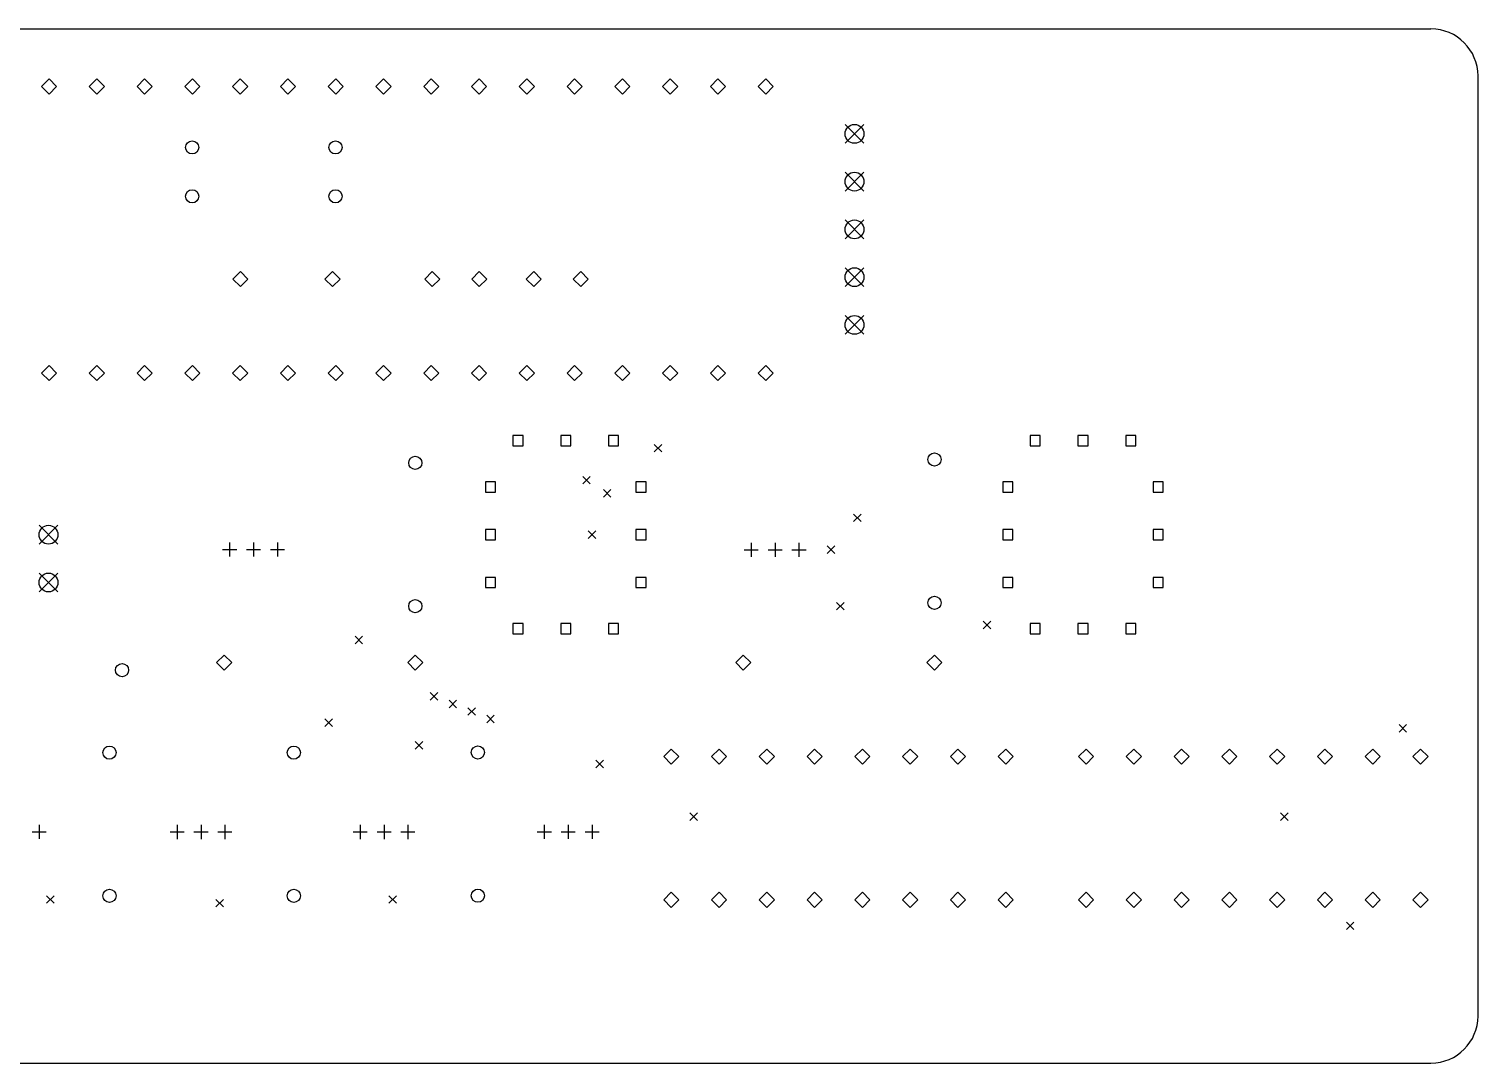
# Model space of a CAD drawing. Extents: x 2.9 to 8.93, y -5.83 to -2.73.
# Drawn here: x 5.9 to 8.933, y -4.894 to -2.728 of the extents above; entities that cross this region are included whole.
import ezdxf

# ---------------------------------------------------------------- set-up
doc = ezdxf.new("R2010")
doc.units = 0
doc.header["$MEASUREMENT"] = 0
doc.layers.add('BLACK', color=7, linetype='CONTINUOUS')

msp = doc.modelspace()

# ---------------------------------------------------------------- linework, layer by layer
at = {"layer": 'BLACK', "linetype": 'CONTINUOUS'}
for p, q in [((3.04724, -2.72835), (8.83465, -2.72835)), ((5.94213, -2.83307), (5.92638, -2.84882)), ((5.92638, -2.84882), (5.94213, -2.86457)), ((5.95787, -2.84882), (5.94213, -2.83307)), ((5.94213, -2.86457), (5.95787, -2.84882)), ((6.04213, -2.83307), (6.02638, -2.84882)), ((6.02638, -2.84882), (6.04213, -2.86457)), ((6.05787, -2.84882), (6.04213, -2.83307)), ((6.04213, -2.86457), (6.05787, -2.84882)), ((6.14213, -2.83307), (6.12638, -2.84882)), ((6.12638, -2.84882), (6.14213, -2.86457)), ((6.15787, -2.84882), (6.14213, -2.83307)), ((6.14213, -2.86457), (6.15787, -2.84882)), ((6.24213, -2.83307), (6.22638, -2.84882)), ((6.22638, -2.84882), (6.24213, -2.86457)), ((6.25787, -2.84882), (6.24213, -2.83307)), ((6.24213, -2.86457), (6.25787, -2.84882)), ((6.34213, -2.83307), (6.32638, -2.84882)), ((6.32638, -2.84882), (6.34213, -2.86457)), ((6.35787, -2.84882), (6.34213, -2.83307)), ((6.34213, -2.86457), (6.35787, -2.84882)), ((6.44213, -2.83307), (6.42638, -2.84882)), ((6.42638, -2.84882), (6.44213, -2.86457)), ((6.45787, -2.84882), (6.44213, -2.83307)), ((6.44213, -2.86457), (6.45787, -2.84882)), ((6.54213, -2.83307), (6.52638, -2.84882)), ((6.52638, -2.84882), (6.54213, -2.86457)), ((6.55787, -2.84882), (6.54213, -2.83307)), ((6.54213, -2.86457), (6.55787, -2.84882)), ((6.64213, -2.83307), (6.62638, -2.84882)), ((6.62638, -2.84882), (6.64213, -2.86457)), ((6.65787, -2.84882), (6.64213, -2.83307)), ((6.64213, -2.86457), (6.65787, -2.84882)), ((6.74213, -2.83307), (6.72638, -2.84882)), ((6.72638, -2.84882), (6.74213, -2.86457)), ((6.75787, -2.84882), (6.74213, -2.83307)), ((6.74213, -2.86457), (6.75787, -2.84882)), ((6.84213, -2.83307), (6.82638, -2.84882)), ((6.82638, -2.84882), (6.84213, -2.86457)), ((6.85787, -2.84882), (6.84213, -2.83307)), ((6.84213, -2.86457), (6.85787, -2.84882)), ((6.94213, -2.83307), (6.92638, -2.84882)), ((6.92638, -2.84882), (6.94213, -2.86457)), ((6.95787, -2.84882), (6.94213, -2.83307)), ((6.94213, -2.86457), (6.95787, -2.84882)), ((7.04213, -2.83307), (7.02638, -2.84882)), ((7.02638, -2.84882), (7.04213, -2.86457)), ((7.05787, -2.84882), (7.04213, -2.83307)), ((7.04213, -2.86457), (7.05787, -2.84882)), ((7.14213, -2.83307), (7.12638, -2.84882)), ((7.12638, -2.84882), (7.14213, -2.86457)), ((7.15787, -2.84882), (7.14213, -2.83307)), ((7.14213, -2.86457), (7.15787, -2.84882)), ((7.24213, -2.83307), (7.22638, -2.84882)), ((7.22638, -2.84882), (7.24213, -2.86457)), ((7.25787, -2.84882), (7.24213, -2.83307)), ((7.24213, -2.86457), (7.25787, -2.84882)), ((7.34213, -2.83307), (7.32638, -2.84882)), ((7.32638, -2.84882), (7.34213, -2.86457)), ((7.35787, -2.84882), (7.34213, -2.83307)), ((7.34213, -2.86457), (7.35787, -2.84882)), ((7.44213, -2.83307), (7.42638, -2.84882)), ((7.42638, -2.84882), (7.44213, -2.86457)), ((7.45787, -2.84882), (7.44213, -2.83307)), ((7.44213, -2.86457), (7.45787, -2.84882)), ((8.93307, -4.79528), (8.93307, -2.82677)), ((7.60827, -2.92835), (7.64764, -2.96772)), ((7.64764, -2.92835), (7.60827, -2.96772)), ((7.60827, -3.02835), (7.64764, -3.06772)), ((7.64764, -3.02835), (7.60827, -3.06772)), ((7.60827, -3.12835), (7.64764, -3.16772)), ((7.64764, -3.12835), (7.60827, -3.16772)), ((6.34252, -3.23622), (6.32677, -3.25197)), ((6.35827, -3.25197), (6.34252, -3.23622)), ((6.53543, -3.23622), (6.51969, -3.25197)), ((6.55118, -3.25197), (6.53543, -3.23622)), ((6.74409, -3.23622), (6.72835, -3.25197)), ((6.75984, -3.25197), (6.74409, -3.23622)), ((6.84252, -3.23622), (6.82677, -3.25197)), ((6.85827, -3.25197), (6.84252, -3.23622)), ((6.95669, -3.23622), (6.94094, -3.25197)), ((6.97244, -3.25197), (6.95669, -3.23622)), ((7.05512, -3.23622), (7.03937, -3.25197)), ((7.07087, -3.25197), (7.05512, -3.23622)), ((7.60827, -3.22835), (7.64764, -3.26772)), ((7.64764, -3.22835), (7.60827, -3.26772)), ((6.32677, -3.25197), (6.34252, -3.26772)), ((6.34252, -3.26772), (6.35827, -3.25197)), ((6.51969, -3.25197), (6.53543, -3.26772)), ((6.53543, -3.26772), (6.55118, -3.25197)), ((6.72835, -3.25197), (6.74409, -3.26772)), ((6.74409, -3.26772), (6.75984, -3.25197)), ((6.82677, -3.25197), (6.84252, -3.26772)), ((6.84252, -3.26772), (6.85827, -3.25197)), ((6.94094, -3.25197), (6.95669, -3.26772)), ((6.95669, -3.26772), (6.97244, -3.25197)), ((7.03937, -3.25197), (7.05512, -3.26772)), ((7.05512, -3.26772), (7.07087, -3.25197)), ((7.60827, -3.32835), (7.64764, -3.36772)), ((7.64764, -3.32835), (7.60827, -3.36772)), ((5.94213, -3.43307), (5.92638, -3.44882)), ((5.92638, -3.44882), (5.94213, -3.46457)), ((5.95787, -3.44882), (5.94213, -3.43307)), ((5.94213, -3.46457), (5.95787, -3.44882)), ((6.04213, -3.43307), (6.02638, -3.44882)), ((6.02638, -3.44882), (6.04213, -3.46457)), ((6.05787, -3.44882), (6.04213, -3.43307)), ((6.04213, -3.46457), (6.05787, -3.44882)), ((6.14213, -3.43307), (6.12638, -3.44882)), ((6.12638, -3.44882), (6.14213, -3.46457)), ((6.15787, -3.44882), (6.14213, -3.43307)), ((6.14213, -3.46457), (6.15787, -3.44882)), ((6.24213, -3.43307), (6.22638, -3.44882)), ((6.22638, -3.44882), (6.24213, -3.46457)), ((6.25787, -3.44882), (6.24213, -3.43307)), ((6.24213, -3.46457), (6.25787, -3.44882)), ((6.34213, -3.43307), (6.32638, -3.44882)), ((6.32638, -3.44882), (6.34213, -3.46457)), ((6.35787, -3.44882), (6.34213, -3.43307)), ((6.34213, -3.46457), (6.35787, -3.44882)), ((6.44213, -3.43307), (6.42638, -3.44882)), ((6.42638, -3.44882), (6.44213, -3.46457)), ((6.45787, -3.44882), (6.44213, -3.43307)), ((6.44213, -3.46457), (6.45787, -3.44882)), ((6.54213, -3.43307), (6.52638, -3.44882)), ((6.52638, -3.44882), (6.54213, -3.46457)), ((6.55787, -3.44882), (6.54213, -3.43307)), ((6.54213, -3.46457), (6.55787, -3.44882)), ((6.64213, -3.43307), (6.62638, -3.44882)), ((6.62638, -3.44882), (6.64213, -3.46457)), ((6.65787, -3.44882), (6.64213, -3.43307)), ((6.64213, -3.46457), (6.65787, -3.44882)), ((6.74213, -3.43307), (6.72638, -3.44882)), ((6.72638, -3.44882), (6.74213, -3.46457)), ((6.75787, -3.44882), (6.74213, -3.43307)), ((6.74213, -3.46457), (6.75787, -3.44882)), ((6.84213, -3.43307), (6.82638, -3.44882)), ((6.82638, -3.44882), (6.84213, -3.46457)), ((6.85787, -3.44882), (6.84213, -3.43307)), ((6.84213, -3.46457), (6.85787, -3.44882)), ((6.94213, -3.43307), (6.92638, -3.44882)), ((6.92638, -3.44882), (6.94213, -3.46457)), ((6.95787, -3.44882), (6.94213, -3.43307)), ((6.94213, -3.46457), (6.95787, -3.44882)), ((7.04213, -3.43307), (7.02638, -3.44882)), ((7.02638, -3.44882), (7.04213, -3.46457)), ((7.05787, -3.44882), (7.04213, -3.43307)), ((7.04213, -3.46457), (7.05787, -3.44882)), ((7.14213, -3.43307), (7.12638, -3.44882)), ((7.12638, -3.44882), (7.14213, -3.46457)), ((7.15787, -3.44882), (7.14213, -3.43307)), ((7.14213, -3.46457), (7.15787, -3.44882)), ((7.24213, -3.43307), (7.22638, -3.44882)), ((7.22638, -3.44882), (7.24213, -3.46457)), ((7.25787, -3.44882), (7.24213, -3.43307)), ((7.24213, -3.46457), (7.25787, -3.44882)), ((7.34213, -3.43307), (7.32638, -3.44882)), ((7.32638, -3.44882), (7.34213, -3.46457)), ((7.35787, -3.44882), (7.34213, -3.43307)), ((7.34213, -3.46457), (7.35787, -3.44882)), ((7.44213, -3.43307), (7.42638, -3.44882)), ((7.42638, -3.44882), (7.44213, -3.46457)), ((7.45787, -3.44882), (7.44213, -3.43307)), ((7.44213, -3.46457), (7.45787, -3.44882)), ((6.93423, -3.57994), (6.91302, -3.57994)), ((6.91302, -3.57994), (6.91302, -3.60116)), ((6.91302, -3.60116), (6.93423, -3.60116)), ((6.93423, -3.60116), (6.93423, -3.57994)), ((7.03423, -3.57994), (7.01302, -3.57994)), ((7.01302, -3.57994), (7.01302, -3.60116)), ((7.01302, -3.60116), (7.03423, -3.60116)), ((7.03423, -3.60116), (7.03423, -3.57994)), ((7.13423, -3.57994), (7.11302, -3.57994)), ((7.11302, -3.57994), (7.11302, -3.60116)), ((7.11302, -3.60116), (7.13423, -3.60116)), ((7.13423, -3.60116), (7.13423, -3.57994)), ((7.20866, -3.59843), (7.22441, -3.61417)), ((7.22441, -3.59843), (7.20866, -3.61417)), ((8.01691, -3.57994), (7.99569, -3.57994)), ((7.99569, -3.57994), (7.99569, -3.60116)), ((7.99569, -3.60116), (8.01691, -3.60116)), ((8.01691, -3.60116), (8.01691, -3.57994)), ((8.11691, -3.57994), (8.09569, -3.57994)), ((8.09569, -3.57994), (8.09569, -3.60116)), ((8.09569, -3.60116), (8.11691, -3.60116)), ((8.11691, -3.60116), (8.11691, -3.57994)), ((8.21691, -3.57994), (8.19569, -3.57994)), ((8.19569, -3.57994), (8.19569, -3.60116)), ((8.19569, -3.60116), (8.21691, -3.60116)), ((8.21691, -3.60116), (8.21691, -3.57994)), ((7.05906, -3.66535), (7.0748, -3.6811)), ((7.0748, -3.66535), (7.05906, -3.6811)), ((6.87675, -3.67679), (6.85554, -3.67679)), ((6.85554, -3.67679), (6.85554, -3.69801)), ((6.85554, -3.69801), (6.87675, -3.69801)), ((6.87675, -3.69801), (6.87675, -3.67679)), ((7.10236, -3.69291), (7.11811, -3.70866)), ((7.11811, -3.69291), (7.10236, -3.70866)), ((7.19171, -3.67679), (7.1705, -3.67679)), ((7.1705, -3.67679), (7.1705, -3.69801)), ((7.1705, -3.69801), (7.19171, -3.69801)), ((7.19171, -3.69801), (7.19171, -3.67679)), ((7.95943, -3.67679), (7.93821, -3.67679)), ((7.93821, -3.67679), (7.93821, -3.69801)), ((7.93821, -3.69801), (7.95943, -3.69801)), ((7.95943, -3.69801), (7.95943, -3.67679)), ((8.27439, -3.67679), (8.25317, -3.67679)), ((8.25317, -3.67679), (8.25317, -3.69801)), ((8.25317, -3.69801), (8.27439, -3.69801)), ((8.27439, -3.69801), (8.27439, -3.67679)), ((7.62598, -3.74409), (7.64173, -3.75984)), ((7.64173, -3.74409), (7.62598, -3.75984)), ((5.92126, -3.76772), (5.96063, -3.80709)), ((5.96063, -3.76772), (5.92126, -3.80709)), ((6.87675, -3.77679), (6.85554, -3.77679)), ((6.85554, -3.77679), (6.85554, -3.79801)), ((6.87675, -3.79801), (6.87675, -3.77679)), ((7.07087, -3.77953), (7.08661, -3.79528)), ((7.08661, -3.77953), (7.07087, -3.79528)), ((7.19171, -3.77679), (7.1705, -3.77679)), ((7.1705, -3.77679), (7.1705, -3.79801)), ((7.19171, -3.79801), (7.19171, -3.77679)), ((7.95943, -3.77679), (7.93821, -3.77679)), ((7.93821, -3.77679), (7.93821, -3.79801)), ((7.95943, -3.79801), (7.95943, -3.77679)), ((8.27439, -3.77679), (8.25317, -3.77679)), ((8.25317, -3.77679), (8.25317, -3.79801)), ((8.27439, -3.79801), (8.27439, -3.77679)), ((6.30531, -3.8185), (6.33484, -3.8185)), ((6.32008, -3.80374), (6.32008, -3.83327)), ((6.35531, -3.8185), (6.38484, -3.8185)), ((6.37008, -3.80374), (6.37008, -3.83327)), ((6.40531, -3.8185), (6.43484, -3.8185)), ((6.42008, -3.80374), (6.42008, -3.83327)), ((6.85554, -3.79801), (6.87675, -3.79801)), ((7.1705, -3.79801), (7.19171, -3.79801)), ((7.39705, -3.8189), (7.42657, -3.8189)), ((7.41181, -3.80413), (7.41181, -3.83366)), ((7.44705, -3.8189), (7.47657, -3.8189)), ((7.46181, -3.80413), (7.46181, -3.83366)), ((7.49705, -3.8189), (7.52657, -3.8189)), ((7.51181, -3.80413), (7.51181, -3.83366)), ((7.57087, -3.81102), (7.58661, -3.82677)), ((7.58661, -3.81102), (7.57087, -3.82677)), ((7.93821, -3.79801), (7.95943, -3.79801)), ((8.25317, -3.79801), (8.27439, -3.79801)), ((5.92126, -3.86772), (5.96063, -3.90709)), ((5.96063, -3.86772), (5.92126, -3.90709)), ((6.87675, -3.87679), (6.85554, -3.87679)), ((6.85554, -3.87679), (6.85554, -3.89801)), ((6.87675, -3.89801), (6.87675, -3.87679)), ((7.19171, -3.87679), (7.1705, -3.87679)), ((7.1705, -3.87679), (7.1705, -3.89801)), ((7.19171, -3.89801), (7.19171, -3.87679)), ((7.95943, -3.87679), (7.93821, -3.87679)), ((7.93821, -3.87679), (7.93821, -3.89801)), ((7.95943, -3.89801), (7.95943, -3.87679)), ((8.27439, -3.87679), (8.25317, -3.87679)), ((8.25317, -3.87679), (8.25317, -3.89801)), ((8.27439, -3.89801), (8.27439, -3.87679)), ((6.85554, -3.89801), (6.87675, -3.89801)), ((7.1705, -3.89801), (7.19171, -3.89801)), ((7.93821, -3.89801), (7.95943, -3.89801)), ((8.25317, -3.89801), (8.27439, -3.89801)), ((7.59055, -3.92913), (7.6063, -3.94488)), ((7.6063, -3.92913), (7.59055, -3.94488)), ((7.89764, -3.9685), (7.91339, -3.98425)), ((7.91339, -3.9685), (7.89764, -3.98425)), ((6.58268, -4), (6.59843, -4.01575)), ((6.59843, -4), (6.58268, -4.01575)), ((6.93423, -3.97365), (6.91302, -3.97365)), ((6.91302, -3.97365), (6.91302, -3.99486)), ((6.91302, -3.99486), (6.93423, -3.99486)), ((6.93423, -3.99486), (6.93423, -3.97365)), ((7.03423, -3.97365), (7.01302, -3.97365)), ((7.01302, -3.97365), (7.01302, -3.99486)), ((7.01302, -3.99486), (7.03423, -3.99486)), ((7.03423, -3.99486), (7.03423, -3.97365)), ((7.13423, -3.97365), (7.11302, -3.97365)), ((7.11302, -3.97365), (7.11302, -3.99486)), ((7.11302, -3.99486), (7.13423, -3.99486)), ((7.13423, -3.99486), (7.13423, -3.97365)), ((8.01691, -3.97365), (7.99569, -3.97365)), ((7.99569, -3.97365), (7.99569, -3.99486)), ((7.99569, -3.99486), (8.01691, -3.99486)), ((8.01691, -3.99486), (8.01691, -3.97365)), ((8.11691, -3.97365), (8.09569, -3.97365)), ((8.09569, -3.97365), (8.09569, -3.99486)), ((8.09569, -3.99486), (8.11691, -3.99486)), ((8.11691, -3.99486), (8.11691, -3.97365)), ((8.21691, -3.97365), (8.19569, -3.97365)), ((8.19569, -3.97365), (8.19569, -3.99486)), ((8.19569, -3.99486), (8.21691, -3.99486)), ((8.21691, -3.99486), (8.21691, -3.97365)), ((6.30866, -4.03937), (6.29291, -4.05512)), ((6.29291, -4.05512), (6.30866, -4.07087)), ((6.32441, -4.05512), (6.30866, -4.03937)), ((6.30866, -4.07087), (6.32441, -4.05512)), ((6.70866, -4.03937), (6.69291, -4.05512)), ((6.69291, -4.05512), (6.70866, -4.07087)), ((6.72441, -4.05512), (6.70866, -4.03937)), ((6.70866, -4.07087), (6.72441, -4.05512)), ((7.39528, -4.03937), (7.37953, -4.05512)), ((7.37953, -4.05512), (7.39528, -4.07087)), ((7.41102, -4.05512), (7.39528, -4.03937)), ((7.39528, -4.07087), (7.41102, -4.05512)), ((7.79528, -4.03937), (7.77953, -4.05512)), ((7.77953, -4.05512), (7.79528, -4.07087)), ((7.81102, -4.05512), (7.79528, -4.03937)), ((7.79528, -4.07087), (7.81102, -4.05512)), ((6.74016, -4.11811), (6.75591, -4.13386)), ((6.75591, -4.11811), (6.74016, -4.13386)), ((6.77953, -4.13386), (6.79528, -4.14961)), ((6.79528, -4.13386), (6.77953, -4.14961)), ((6.8189, -4.14961), (6.83465, -4.16535)), ((6.83465, -4.14961), (6.8189, -4.16535)), ((6.51969, -4.17323), (6.53543, -4.18898)), ((6.53543, -4.17323), (6.51969, -4.18898)), ((6.85827, -4.16535), (6.87402, -4.1811)), ((6.87402, -4.16535), (6.85827, -4.1811)), ((8.76772, -4.18504), (8.78346, -4.20079)), ((8.78346, -4.18504), (8.76772, -4.20079)), ((6.70866, -4.22047), (6.72441, -4.23622)), ((6.72441, -4.22047), (6.70866, -4.23622)), ((7.24449, -4.23622), (7.22874, -4.25197)), ((7.26024, -4.25197), (7.24449, -4.23622)), ((7.34449, -4.23622), (7.32874, -4.25197)), ((7.36024, -4.25197), (7.34449, -4.23622)), ((7.44449, -4.23622), (7.42874, -4.25197)), ((7.46024, -4.25197), (7.44449, -4.23622)), ((7.54449, -4.23622), (7.52874, -4.25197)), ((7.56024, -4.25197), (7.54449, -4.23622)), ((7.64449, -4.23622), (7.62874, -4.25197)), ((7.66024, -4.25197), (7.64449, -4.23622)), ((7.74449, -4.23622), (7.72874, -4.25197)), ((7.76024, -4.25197), (7.74449, -4.23622)), ((7.84449, -4.23622), (7.82874, -4.25197)), ((7.86024, -4.25197), (7.84449, -4.23622)), ((7.94449, -4.23622), (7.92874, -4.25197)), ((7.96024, -4.25197), (7.94449, -4.23622)), ((8.11268, -4.23622), (8.09693, -4.25197)), ((8.12843, -4.25197), (8.11268, -4.23622)), ((8.21268, -4.23622), (8.19693, -4.25197)), ((8.22843, -4.25197), (8.21268, -4.23622)), ((8.31268, -4.23622), (8.29693, -4.25197)), ((8.32843, -4.25197), (8.31268, -4.23622)), ((8.41268, -4.23622), (8.39693, -4.25197)), ((8.42843, -4.25197), (8.41268, -4.23622)), ((8.51268, -4.23622), (8.49693, -4.25197)), ((8.52843, -4.25197), (8.51268, -4.23622)), ((8.61268, -4.23622), (8.59693, -4.25197)), ((8.62843, -4.25197), (8.61268, -4.23622)), ((8.71268, -4.23622), (8.69693, -4.25197)), ((8.72843, -4.25197), (8.71268, -4.23622)), ((8.81268, -4.23622), (8.79693, -4.25197)), ((8.82843, -4.25197), (8.81268, -4.23622)), ((7.08661, -4.25984), (7.10236, -4.27559)), ((7.10236, -4.25984), (7.08661, -4.27559)), ((7.22874, -4.25197), (7.24449, -4.26772)), ((7.24449, -4.26772), (7.26024, -4.25197)), ((7.32874, -4.25197), (7.34449, -4.26772)), ((7.34449, -4.26772), (7.36024, -4.25197)), ((7.42874, -4.25197), (7.44449, -4.26772)), ((7.44449, -4.26772), (7.46024, -4.25197)), ((7.52874, -4.25197), (7.54449, -4.26772)), ((7.54449, -4.26772), (7.56024, -4.25197)), ((7.62874, -4.25197), (7.64449, -4.26772)), ((7.64449, -4.26772), (7.66024, -4.25197)), ((7.72874, -4.25197), (7.74449, -4.26772)), ((7.74449, -4.26772), (7.76024, -4.25197)), ((7.82874, -4.25197), (7.84449, -4.26772)), ((7.84449, -4.26772), (7.86024, -4.25197)), ((7.92874, -4.25197), (7.94449, -4.26772)), ((7.94449, -4.26772), (7.96024, -4.25197)), ((8.09693, -4.25197), (8.11268, -4.26772)), ((8.11268, -4.26772), (8.12843, -4.25197)), ((8.19693, -4.25197), (8.21268, -4.26772)), ((8.21268, -4.26772), (8.22843, -4.25197)), ((8.29693, -4.25197), (8.31268, -4.26772)), ((8.31268, -4.26772), (8.32843, -4.25197)), ((8.39693, -4.25197), (8.41268, -4.26772)), ((8.41268, -4.26772), (8.42843, -4.25197)), ((8.49693, -4.25197), (8.51268, -4.26772)), ((8.51268, -4.26772), (8.52843, -4.25197)), ((8.59693, -4.25197), (8.61268, -4.26772)), ((8.61268, -4.26772), (8.62843, -4.25197)), ((8.69693, -4.25197), (8.71268, -4.26772)), ((8.71268, -4.26772), (8.72843, -4.25197)), ((8.79693, -4.25197), (8.81268, -4.26772)), ((8.81268, -4.26772), (8.82843, -4.25197)), ((5.92126, -4.39469), (5.92126, -4.42421)), ((6.21024, -4.39508), (6.21024, -4.42461)), ((6.26024, -4.39508), (6.26024, -4.42461)), ((6.31024, -4.39508), (6.31024, -4.42461)), ((6.59331, -4.39508), (6.59331, -4.42461)), ((6.64331, -4.39508), (6.64331, -4.42461)), ((6.69331, -4.39508), (6.69331, -4.42461)), ((6.97874, -4.39469), (6.97874, -4.42421)), ((7.02874, -4.39469), (7.02874, -4.42421)), ((7.07874, -4.39469), (7.07874, -4.42421)), ((7.28346, -4.37008), (7.29921, -4.38583)), ((7.29921, -4.37008), (7.28346, -4.38583)), ((8.51969, -4.37008), (8.53543, -4.38583)), ((8.53543, -4.37008), (8.51969, -4.38583)), ((5.9065, -4.40945), (5.93602, -4.40945)), ((6.19547, -4.40984), (6.225, -4.40984)), ((6.24547, -4.40984), (6.275, -4.40984)), ((6.29547, -4.40984), (6.325, -4.40984)), ((6.57854, -4.40984), (6.60807, -4.40984)), ((6.62854, -4.40984), (6.65807, -4.40984)), ((6.67854, -4.40984), (6.70807, -4.40984)), ((6.96398, -4.40945), (6.9935, -4.40945)), ((7.01398, -4.40945), (7.0435, -4.40945)), ((7.06398, -4.40945), (7.0935, -4.40945)), ((5.93701, -4.54331), (5.95276, -4.55906)), ((5.95276, -4.54331), (5.93701, -4.55906)), ((6.65354, -4.54331), (6.66929, -4.55906)), ((6.66929, -4.54331), (6.65354, -4.55906)), ((7.24449, -4.53622), (7.22874, -4.55197)), ((7.26024, -4.55197), (7.24449, -4.53622)), ((7.34449, -4.53622), (7.32874, -4.55197)), ((7.36024, -4.55197), (7.34449, -4.53622)), ((7.44449, -4.53622), (7.42874, -4.55197)), ((7.46024, -4.55197), (7.44449, -4.53622)), ((7.54449, -4.53622), (7.52874, -4.55197)), ((7.56024, -4.55197), (7.54449, -4.53622)), ((7.64449, -4.53622), (7.62874, -4.55197)), ((7.66024, -4.55197), (7.64449, -4.53622)), ((7.74449, -4.53622), (7.72874, -4.55197)), ((7.76024, -4.55197), (7.74449, -4.53622)), ((7.84449, -4.53622), (7.82874, -4.55197)), ((7.86024, -4.55197), (7.84449, -4.53622)), ((7.94449, -4.53622), (7.92874, -4.55197)), ((7.96024, -4.55197), (7.94449, -4.53622)), ((8.11268, -4.53622), (8.09693, -4.55197)), ((8.12843, -4.55197), (8.11268, -4.53622)), ((8.21268, -4.53622), (8.19693, -4.55197)), ((8.22843, -4.55197), (8.21268, -4.53622)), ((8.31268, -4.53622), (8.29693, -4.55197)), ((8.32843, -4.55197), (8.31268, -4.53622)), ((8.41268, -4.53622), (8.39693, -4.55197)), ((8.42843, -4.55197), (8.41268, -4.53622)), ((8.51268, -4.53622), (8.49693, -4.55197)), ((8.52843, -4.55197), (8.51268, -4.53622)), ((8.61268, -4.53622), (8.59693, -4.55197)), ((8.62843, -4.55197), (8.61268, -4.53622)), ((8.71268, -4.53622), (8.69693, -4.55197)), ((8.72843, -4.55197), (8.71268, -4.53622)), ((8.81268, -4.53622), (8.79693, -4.55197)), ((8.82843, -4.55197), (8.81268, -4.53622)), ((6.29134, -4.55118), (6.30709, -4.56693)), ((6.30709, -4.55118), (6.29134, -4.56693)), ((7.22874, -4.55197), (7.24449, -4.56772)), ((7.24449, -4.56772), (7.26024, -4.55197)), ((7.32874, -4.55197), (7.34449, -4.56772)), ((7.34449, -4.56772), (7.36024, -4.55197)), ((7.42874, -4.55197), (7.44449, -4.56772)), ((7.44449, -4.56772), (7.46024, -4.55197)), ((7.52874, -4.55197), (7.54449, -4.56772)), ((7.54449, -4.56772), (7.56024, -4.55197)), ((7.62874, -4.55197), (7.64449, -4.56772)), ((7.64449, -4.56772), (7.66024, -4.55197)), ((7.72874, -4.55197), (7.74449, -4.56772)), ((7.74449, -4.56772), (7.76024, -4.55197)), ((7.82874, -4.55197), (7.84449, -4.56772)), ((7.84449, -4.56772), (7.86024, -4.55197)), ((7.92874, -4.55197), (7.94449, -4.56772)), ((7.94449, -4.56772), (7.96024, -4.55197)), ((8.09693, -4.55197), (8.11268, -4.56772)), ((8.11268, -4.56772), (8.12843, -4.55197)), ((8.19693, -4.55197), (8.21268, -4.56772)), ((8.21268, -4.56772), (8.22843, -4.55197)), ((8.29693, -4.55197), (8.31268, -4.56772)), ((8.31268, -4.56772), (8.32843, -4.55197)), ((8.39693, -4.55197), (8.41268, -4.56772)), ((8.41268, -4.56772), (8.42843, -4.55197)), ((8.49693, -4.55197), (8.51268, -4.56772)), ((8.51268, -4.56772), (8.52843, -4.55197)), ((8.59693, -4.55197), (8.61268, -4.56772)), ((8.61268, -4.56772), (8.62843, -4.55197)), ((8.69693, -4.55197), (8.71268, -4.56772)), ((8.71268, -4.56772), (8.72843, -4.55197)), ((8.79693, -4.55197), (8.81268, -4.56772)), ((8.81268, -4.56772), (8.82843, -4.55197)), ((8.65748, -4.59843), (8.67323, -4.61417)), ((8.67323, -4.59843), (8.65748, -4.61417)), ((3.04724, -4.8937), (8.83465, -4.8937))]:
    msp.add_line(p, q, dxfattribs=at)
at = {"layer": 'BLACK'}
for centre, radius in [((7.62795, -2.94803), 0.01969), ((6.24173, -2.97638), 0.01378), ((6.54173, -2.97638), 0.01378), ((7.62795, -3.04803), 0.01969), ((6.24173, -3.07874), 0.01378), ((6.54173, -3.07874), 0.01378), ((7.62795, -3.14803), 0.01969), ((7.62795, -3.24803), 0.01969), ((7.62795, -3.34803), 0.01969), ((6.70866, -3.63701), 0.01378), ((7.79528, -3.62992), 0.01378), ((5.94094, -3.7874), 0.01969), ((5.94094, -3.8874), 0.01969), ((6.70866, -3.93701), 0.01378), ((7.79528, -3.92992), 0.01378), ((6.09488, -4.07087), 0.01378), ((6.0685, -4.2437), 0.01378), ((6.45433, -4.2437), 0.01378), ((6.83976, -4.24331), 0.01378), ((6.0685, -4.5437), 0.01378), ((6.45433, -4.5437), 0.01378), ((6.83976, -4.54331), 0.01378)]:
    msp.add_circle(centre, radius, dxfattribs=at)
for centre, start, end in [((8.83465, -2.82677), 0, 90), ((8.83465, -4.79528), -90, 0)]:
    msp.add_arc(centre, 0.09843, start, end, dxfattribs=at)

doc.saveas('drawing.dxf')
